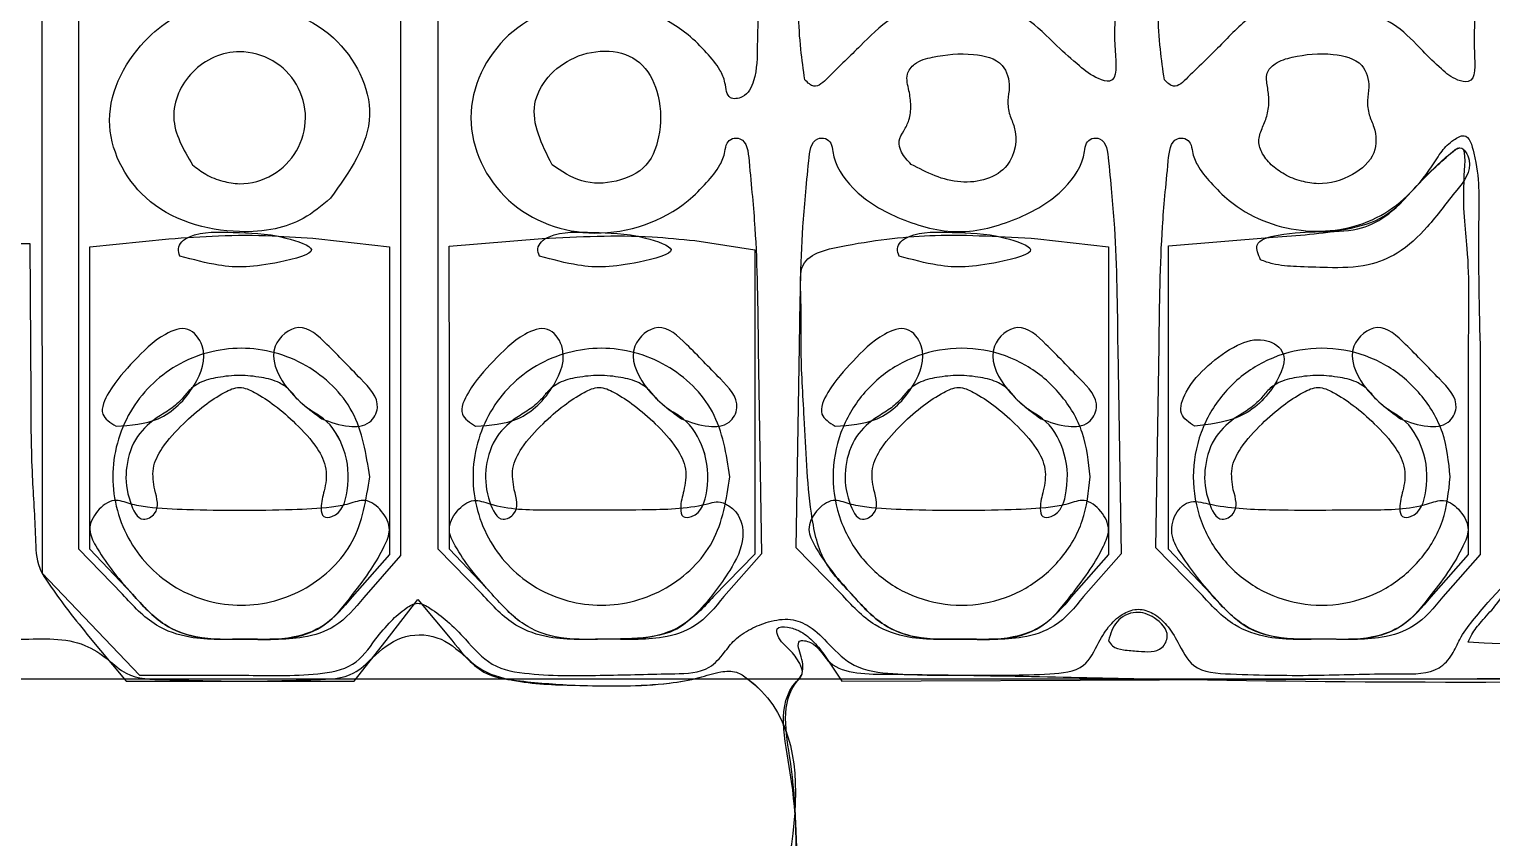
# Model space of a CAD drawing. Extents: x 15.9 to 97.5, y 243.5 to 291.3.
# Drawn here: x 71.39 to 81.72, y 252.88 to 258.59 of the extents above; entities that cross this region are included whole.
import ezdxf

# ---------------------------------------------------------------- set-up
doc = ezdxf.new("R2010")
doc.units = 0
for name, color, linetype in [('black', 7, 'CONTINUOUS'), ('blue', 7, 'CONTINUOUS'), ('drawing', 7, 'CONTINUOUS'), ('red', 7, 'CONTINUOUS')]:
    doc.layers.add(name, color=color, linetype=linetype)

msp = doc.modelspace()

# ---------------------------------------------------------------- linework, layer by layer
at = {"layer": 'black', "color": 7}
for points in [[(72.453679, 256.985583)], [(74.993679, 256.985583)], [(77.533679, 256.985583)], [(80.087888, 256.958636)], [(73.457016, 255.835941)], [(75.997016, 255.835941)], [(78.537016, 255.835941)], [(81.077016, 255.835941)], [(72.002202, 255.784251)], [(74.542202, 255.784251)], [(77.082202, 255.784251)], [(79.622205, 255.784251)], [(72.118875, 254.597329)], [(74.658875, 254.597327)], [(77.198875, 254.597329)], [(79.779212, 254.554991)]]:
    msp.add_lwpolyline(points, close=True, dxfattribs=at)
for points, knots in [([(80.087888, 256.958629), (80.07129, 256.99701), (80.029365, 257.093956), (80.279194, 257.151871), (80.490725, 257.16099), (80.761189, 257.156474), (80.99518, 257.264568), (81.149708, 257.437762), (81.300109, 257.598111), (81.403353, 257.685589), (81.507051, 257.782542), (81.606315, 257.608497), (81.442641, 257.421369), (81.285921, 257.200515), (81.078, 257.004797), (80.828667, 256.902442), (80.582542, 256.902553), (80.358296, 256.910601), (80.197472, 256.919205), (80.115833, 256.948581), (80.087888, 256.958636)], [0, 0, 0, 0, 0.107129, 0.270593, 0.570286, 0.837266, 1.046193, 1.322705, 1.530524, 1.689575, 1.767198, 1.876238, 2.105227, 2.437937, 2.720706, 2.940792, 3.229835, 3.447773, 3.618395, 3.707197, 3.707197, 3.707197, 3.707197]), ([(72.453679, 256.985589), (72.447416, 257.002802), (72.434648, 257.037892), (72.465943, 257.093299), (72.592387, 257.165407), (72.867491, 257.145767), (73.103368, 257.153427), (73.493551, 257.021493), (73.034157, 256.908335), (72.784526, 256.897191), (72.546882, 256.960682), (72.453679, 256.985583)], [0, 0, 0, 0, 0.052666, 0.107359, 0.172424, 0.48287, 0.857044, 1.055305, 1.297425, 1.729902, 2.008963, 2.008963, 2.008963, 2.008963]), ([(74.993679, 256.985589), (74.987416, 257.002802), (74.974648, 257.037892), (75.005943, 257.093299), (75.132387, 257.165407), (75.407491, 257.145767), (75.643368, 257.153427), (76.033551, 257.021493), (75.574157, 256.908335), (75.324526, 256.897191), (75.086882, 256.960682), (74.993679, 256.985583)], [0, 0, 0, 0, 0.052666, 0.107359, 0.172424, 0.48287, 0.857044, 1.055305, 1.297425, 1.729902, 2.008963, 2.008963, 2.008963, 2.008963]), ([(77.533679, 256.985589), (77.527416, 257.002802), (77.514648, 257.037892), (77.545943, 257.093299), (77.672387, 257.165407), (77.947491, 257.145767), (78.183368, 257.153427), (78.573551, 257.021493), (78.114157, 256.908335), (77.864526, 256.897191), (77.626882, 256.960682), (77.533679, 256.985583)], [0, 0, 0, 0, 0.052666, 0.107359, 0.172424, 0.48287, 0.857044, 1.055305, 1.297425, 1.729902, 2.008963, 2.008963, 2.008963, 2.008963]), ([(72.002202, 255.784251), (71.961962, 255.809737), (71.871481, 255.867043), (71.970776, 256.076947), (72.128836, 256.24385), (72.295937, 256.420509), (72.516452, 256.505809), (72.661487, 256.31029), (72.560865, 256.039555), (72.328131, 255.80598), (72.105491, 255.791137), (72.002202, 255.784251)], [0, 0, 0, 0, 0.126605, 0.284679, 0.568213, 0.859695, 1.022338, 1.177177, 1.459467, 1.80783, 2.109307, 2.109307, 2.109307, 2.109307]), ([(73.457016, 255.835941), (73.364225, 255.90408), (73.196139, 256.027511), (73.057197, 256.333858), (73.303472, 256.544402), (73.532057, 256.324967), (73.693776, 256.156235), (73.888206, 255.957371), (73.796603, 255.785465), (73.626054, 255.77374), (73.518919, 255.813162), (73.457016, 255.835941)], [0, 0, 0, 0, 0.350964, 0.635756, 0.846655, 1.079271, 1.422358, 1.657013, 1.773226, 1.919, 2.118505, 2.118505, 2.118505, 2.118505]), ([(74.542202, 255.784251), (74.501962, 255.809737), (74.411481, 255.867043), (74.510776, 256.076947), (74.668836, 256.24385), (74.835937, 256.420509), (75.056452, 256.505809), (75.201487, 256.31029), (75.100865, 256.039555), (74.868131, 255.80598), (74.645491, 255.791137), (74.542202, 255.784251)], [0, 0, 0, 0, 0.126605, 0.284679, 0.568213, 0.859695, 1.022338, 1.177177, 1.459467, 1.80783, 2.109307, 2.109307, 2.109307, 2.109307]), ([(75.997016, 255.835941), (75.904225, 255.90408), (75.736139, 256.027511), (75.597197, 256.333858), (75.843473, 256.544402), (76.072058, 256.324967), (76.233776, 256.156235), (76.428206, 255.957371), (76.336603, 255.785465), (76.166054, 255.77374), (76.058919, 255.813162), (75.997016, 255.835941)], [0, 0, 0, 0, 0.350964, 0.635756, 0.846656, 1.079271, 1.422358, 1.657013, 1.773225, 1.919, 2.118505, 2.118505, 2.118505, 2.118505]), ([(77.082202, 255.784251), (77.041962, 255.809737), (76.951481, 255.867043), (77.050776, 256.076947), (77.208836, 256.24385), (77.375937, 256.420509), (77.596452, 256.505809), (77.741487, 256.31029), (77.640865, 256.039555), (77.408131, 255.80598), (77.185491, 255.791137), (77.082202, 255.784251)], [0, 0, 0, 0, 0.126605, 0.284679, 0.568213, 0.859695, 1.022338, 1.177177, 1.459467, 1.80783, 2.109307, 2.109307, 2.109307, 2.109307]), ([(78.537016, 255.835941), (78.444225, 255.90408), (78.276139, 256.027511), (78.137197, 256.333858), (78.383473, 256.544402), (78.612058, 256.324967), (78.773776, 256.156235), (78.968206, 255.957371), (78.876603, 255.785465), (78.706054, 255.77374), (78.598919, 255.813162), (78.537016, 255.835941)], [0, 0, 0, 0, 0.350964, 0.635756, 0.846656, 1.079271, 1.422358, 1.657013, 1.773225, 1.919, 2.118505, 2.118505, 2.118505, 2.118505]), ([(81.077016, 255.835941), (80.984225, 255.90408), (80.816139, 256.027511), (80.677197, 256.333858), (80.923473, 256.544402), (81.152058, 256.324967), (81.313776, 256.156235), (81.508206, 255.957371), (81.416603, 255.785465), (81.246054, 255.77374), (81.138919, 255.813162), (81.077016, 255.835941)], [0, 0, 0, 0, 0.350964, 0.635756, 0.846656, 1.079271, 1.422358, 1.657013, 1.773225, 1.919, 2.118505, 2.118505, 2.118505, 2.118505]), ([(79.622202, 255.784251), (79.582162, 255.810822), (79.494651, 255.868896), (79.571103, 256.065824), (79.712186, 256.218419), (79.899877, 256.35655), (80.095533, 256.419773), (80.302521, 256.30772), (80.174403, 256.015157), (79.946627, 255.822067), (79.7241, 255.796128), (79.622205, 255.784251)], [0, 0, 0, 0, 0.129345, 0.282697, 0.526893, 0.779536, 0.969666, 1.118109, 1.363884, 1.71874, 2.018481, 2.018481, 2.018481, 2.018481]), ([(72.118875, 254.597329), (72.066524, 254.656077), (71.970303, 254.764055), (71.870331, 254.914202), (71.795612, 255.059788), (71.862208, 255.19001), (71.978954, 255.281318), (72.106161, 255.230315), (72.274414, 255.201838), (72.534921, 255.193244), (72.874808, 255.185109), (73.214698, 255.193234), (73.475199, 255.20186), (73.643528, 255.230293), (73.770923, 255.281563), (73.888352, 255.188903), (73.952957, 255.059268), (73.888496, 254.913695), (73.802437, 254.762584), (73.658136, 254.577144), (73.506199, 254.375951), (73.226343, 254.265987), (72.916343, 254.287563), (72.60177, 254.268137), (72.312605, 254.380055), (72.189309, 254.518336), (72.118875, 254.597329)], [0, 0, 0, 0, 0.234615, 0.431223, 0.552183, 0.692698, 0.832739, 0.947664, 1.073535, 1.351723, 1.72345, 2.095176, 2.373363, 2.499236, 2.614365, 2.754834, 2.896692, 3.016391, 3.205191, 3.42647, 3.720692, 3.942884, 4.293636, 4.644425, 4.879518, 5.192751, 5.192751, 5.192751, 5.192751]), ([(74.658875, 254.597329), (74.606525, 254.656075), (74.510304, 254.764051), (74.410327, 254.914212), (74.335623, 255.059764), (74.402159, 255.190117), (74.51912, 255.280953), (74.740448, 255.194359), (75.149585, 255.193382), (75.672374, 255.191684), (76.073434, 255.202524), (76.26042, 255.258954), (76.328056, 255.227234), (76.414511, 255.15709), (76.452937, 254.969592), (76.321284, 254.725454), (76.159071, 254.511327), (75.96609, 254.333569), (75.727134, 254.279945), (75.43971, 254.282625), (75.137619, 254.269416), (74.852134, 254.380947), (74.729209, 254.518579), (74.658875, 254.597327)], [0, 0, 0, 0, 0.234615, 0.431223, 0.552183, 0.692698, 0.832739, 0.947664, 1.358901, 2.070238, 2.509194, 2.566967, 2.638009, 2.720063, 2.897253, 3.150444, 3.524155, 3.712125, 3.918723, 4.236031, 4.580459, 4.814104, 5.126564, 5.126564, 5.126564, 5.126564]), ([(77.198875, 254.597329), (77.146524, 254.656077), (77.050303, 254.764055), (76.950331, 254.914202), (76.875612, 255.059788), (76.942208, 255.19001), (77.058954, 255.281318), (77.186163, 255.230314), (77.354416, 255.201839), (77.614923, 255.193243), (77.954809, 255.185109), (78.294698, 255.193234), (78.555199, 255.20186), (78.723528, 255.230293), (78.850923, 255.281563), (78.968352, 255.188903), (79.032957, 255.059268), (78.968496, 254.913695), (78.882437, 254.762584), (78.738136, 254.577144), (78.586199, 254.375951), (78.306343, 254.265987), (77.996343, 254.287563), (77.68177, 254.268137), (77.392605, 254.380055), (77.269309, 254.518336), (77.198875, 254.597329)], [0, 0, 0, 0, 0.234615, 0.431223, 0.552183, 0.692698, 0.832739, 0.947664, 1.07354, 1.351725, 1.72345, 2.095176, 2.373363, 2.499236, 2.614365, 2.754834, 2.896692, 3.016391, 3.205191, 3.42647, 3.720692, 3.942884, 4.293636, 4.644425, 4.879518, 5.192751, 5.192751, 5.192751, 5.192751]), ([(79.779212, 254.554999), (79.732265, 254.607618), (79.642718, 254.707984), (79.541154, 254.853502), (79.453007, 254.991709), (79.459504, 255.146218), (79.57329, 255.272937), (79.822894, 255.205838), (80.237533, 255.187108), (80.76269, 255.195568), (81.169908, 255.194383), (81.390762, 255.281207), (81.508399, 255.189003), (81.572947, 255.059241), (81.5085, 254.9137), (81.422436, 254.762572), (81.278121, 254.577138), (81.126127, 254.375767), (80.845933, 254.266066), (80.537072, 254.286562), (80.229308, 254.271368), (79.95409, 254.363149), (79.840976, 254.487235), (79.779212, 254.554991)], [0, 0, 0, 0, 0.211056, 0.402571, 0.5352, 0.692365, 0.835383, 0.972706, 1.407659, 2.117158, 2.526328, 2.641456, 2.781925, 2.923784, 3.043482, 3.232282, 3.453561, 3.747864, 3.970237, 4.321765, 4.666797, 4.891807, 5.162455, 5.162455, 5.162455, 5.162455]), ([(64.083596, 245.869596), (64.045801, 246.586712), (63.939344, 248.606617), (64.425115, 251.117943), (63.606723, 253.490444), (64.149653, 254.022633), (64.157951, 254.090714), (64.141771, 254.161544), (64.096653, 254.287536), (64.257854, 254.250597), (64.312438, 254.127145), (64.488554, 254.003275), (64.8165, 253.991013), (65.260866, 253.978486), (65.696847, 253.991149), (66.042329, 254.002252), (66.18381, 254.136784), (66.280992, 254.240229), (66.398038, 254.294615), (66.524819, 254.322908), (66.6516, 254.294615), (66.768648, 254.240229), (66.865825, 254.136786), (67.007332, 254.002234), (67.352568, 253.991287), (67.791724, 253.9774), (68.230435, 253.994089), (68.572385, 253.998352), (68.729085, 254.146506), (68.958569, 254.297345), (69.532154, 254.261811), (70.334819, 254.306424), (71.137483, 254.261811), (71.711069, 254.297343), (71.940552, 254.146506), (72.097259, 253.998351), (72.439159, 253.994116), (72.878252, 253.97719), (73.316072, 253.991909), (73.663805, 254.001303), (73.831695, 254.169536), (74.005789, 254.317164), (74.282252, 254.318519), (74.455088, 254.172441), (74.611937, 254.017114), (74.890658, 253.978875), (75.217327, 253.951569), (75.579444, 253.947299), (75.876166, 253.961017), (76.105379, 253.998842), (76.256235, 254.052138), (76.381664, 254.058703), (77.054369, 253.60473), (76.213036, 250.932535), (76.130449, 249.134866), (77.157614, 245.863407), (76.19938, 245.84284), (75.809275, 245.8667), (75.24468, 245.915827), (74.700601, 245.954143), (74.266624, 245.995606), (73.451526, 245.725843), (71.540413, 245.877839), (69.131697, 245.879217), (67.221863, 245.722868), (66.41488, 245.99165), (66.003934, 245.954449), (65.375554, 245.902061), (64.755143, 245.871788), (64.278613, 245.779046), (64.123665, 245.851017), (64.083594, 245.869629)], [0, 0, 0, 0, 2.131708, 6.004398, 8.113401, 8.167778, 8.23154, 8.302195, 8.412764, 8.488841, 8.662814, 8.821884, 9.099927, 9.622954, 10.160049, 10.434266, 10.60378, 10.726075, 10.859055, 10.983732, 11.10841, 11.241389, 11.363684, 11.533199, 11.807416, 12.344511, 12.871351, 13.148285, 13.3098, 13.501142, 13.957313, 14.950858, 15.944402, 16.400573, 16.591915, 16.753431, 17.030364, 17.557203, 18.094298, 18.368515, 18.53803, 18.787715, 19.037471, 19.286029, 19.448389, 19.687201, 20.09164, 20.448361, 20.767984, 20.983845, 21.140067, 21.250931, 21.341953, 23.492426, 27.369801, 29.488914, 29.682506, 30.111166, 30.68345, 31.36981, 31.763255, 31.964278, 33.923731, 37.362346, 39.32167, 39.517004, 39.892124, 40.535778, 41.413306, 41.788651, 41.919576, 41.919576, 41.919576, 41.919576]), ([(75.281254, 245.415377), (75.477279, 245.44345), (75.819583, 245.492473), (76.179742, 245.487564), (76.50177, 245.563294), (76.525486, 245.297869), (76.555556, 245.025084), (76.554185, 244.617828), (76.572829, 244.22481), (76.56498, 243.955193), (76.717512, 243.590672), (76.650689, 245.164207), (76.753448, 246.154288), (76.744915, 248.902958), (76.645704, 251.281388), (76.900548, 252.894203), (76.65795, 253.842201), (76.849984, 254.022531), (76.857882, 254.090779), (76.841819, 254.16159), (76.796708, 254.287372), (76.957875, 254.251344), (77.050381, 254.035873), (78.005807, 254.029234), (80.122801, 253.975218), (83.587631, 253.957854), (87.342824, 254.173792), (89.178517, 253.78676), (90.687996, 254.164973), (90.652092, 253.638431), (90.629213, 253.232304), (90.543333, 252.587732), (90.514845, 252.027494), (90.403844, 251.548587), (90.561586, 251.384859), (90.701831, 251.199615), (90.675664, 250.725295), (90.697565, 250.147898), (90.711305, 249.472441), (90.703234, 249.15696), (90.781749, 248.781764), (90.86057, 249.155233), (90.85228, 249.469475), (90.867396, 250.158692), (90.885945, 250.736445), (90.863504, 251.240772), (91.00166, 251.372126), (91.048549, 251.416707)], [0, 0, 0, 0, 0.578865, 1.010832, 1.203765, 1.348872, 1.669832, 2.100537, 2.543173, 2.837753, 2.952778, 3.531092, 5.23554, 8.029917, 10.746217, 12.509956, 13.156647, 13.211024, 13.274785, 13.345441, 13.455996, 13.53215, 13.706341, 14.129766, 15.992949, 20.55558, 24.412833, 26.617344, 27.342166, 27.551943, 28.015013, 28.632812, 29.448492, 29.797102, 29.942198, 30.103922, 30.483293, 31.275804, 31.930497, 32.351866, 32.507106, 32.661693, 33.081027, 33.732322, 34.565752, 34.932073, 35.120277, 35.120277, 35.120277, 35.120277])]:
    msp.add_open_spline(points, degree=3, knots=knots, dxfattribs=at)
at = {"layer": 'blue', "color": 7}
for points in [[(69.270544, 255.994318), (69.276544, 257.073818), (70.334877, 257.073818), (71.39321, 257.073818), (71.39921, 255.994318)], [(72.118875, 254.597334), (71.817945, 254.914834), (71.817183, 255.982643), (71.816421, 257.05045), (72.375318, 257.10771)], [(73.433651, 257.108472), (73.933087, 257.051962), (73.933087, 255.965178), (73.933087, 254.878393), (73.670317, 254.579114)], [(74.658875, 254.597334), (74.357945, 254.914834), (74.357183, 255.985522), (74.356421, 257.05621), (75.012587, 257.10886)], [(76.092087, 257.09517), (76.515421, 257.02883), (76.515421, 255.955149), (76.515421, 254.881468), (76.223645, 254.580654)], [(78.513719, 257.108467), (79.013155, 257.051957), (79.013155, 255.965173), (79.013155, 254.878388), (78.750384, 254.579109)], [(79.738875, 254.597334), (79.437945, 254.914834), (79.437183, 255.986734), (79.436421, 257.058633), (80.176571, 257.120283)], [(81.553144, 256.314777), (81.553144, 254.878389), (81.290374, 254.57911)], [(71.796972, 254.31598), (72.073685, 253.983485), (72.878925, 253.983485), (73.684165, 253.983485), (73.909586, 254.27152), (74.135008, 254.559555), (74.374153, 254.273098)], [(77.002717, 254.174013), (77.129575, 253.983513), (83.862084, 254.011093)], [(81.553213, 254.258126), (81.553142, 254.257904)]]:
    msp.add_lwpolyline(points, dxfattribs=at)
for points in [[(72.275112, 255.336033)], [(74.815112, 255.336033)], [(77.355112, 255.336033)], [(79.895112, 255.336033)], [(72.11882, 254.597334)], [(74.658875, 254.597339)], [(77.209925, 254.587102)], [(79.738877, 254.59733)], [(79.013142, 254.269464)]]:
    msp.add_lwpolyline(points, close=True, dxfattribs=at)
for points, knots in [([(91.42127, 266.810723), (92.134275, 266.832751), (93.295275, 266.868619), (94.354273, 266.679951), (95.271315, 266.85856), (95.219217, 266.414945), (95.204548, 266.018303), (95.112918, 265.370845), (95.090884, 264.814489), (94.971516, 264.331211), (95.169265, 264.145726), (95.290783, 263.660629), (95.229942, 262.418798), (95.298361, 260.453858), (95.225424, 258.493301), (95.295322, 257.248528), (95.165135, 256.769765), (94.962543, 256.596675), (95.079622, 256.120742), (95.106465, 255.579671), (95.186717, 254.960322), (95.227407, 254.555031), (95.224826, 253.104112), (89.691608, 255.161914), (86.242847, 254.030467), (82.768208, 254.199144), (81.553213, 254.258126)], [0, 0, 0, 0, 2.051513, 3.34052, 3.808242, 4.01472, 4.475597, 5.092582, 5.908262, 6.256872, 6.401968, 6.677161, 7.712893, 10.131234, 12.569404, 13.595706, 13.864951, 14.010398, 14.346146, 15.143935, 15.741622, 16.186748, 16.384245, 19.952032, 26.521153, 30.05332, 30.05332, 30.05332, 30.05332]), ([(80.176571, 257.120283), (80.347955, 257.131376), (80.614661, 257.148638), (80.979896, 257.246883), (81.155137, 257.445303), (81.307409, 257.602816), (81.402224, 257.691568), (81.544852, 257.798783), (81.501973, 257.361788), (81.565096, 257.01206), (81.557548, 256.57172), (81.553144, 256.314777)], [0, 0, 0, 0, 0.517969, 0.806055, 1.096056, 1.295899, 1.449279, 1.524812, 1.723769, 2.240218, 2.963773, 2.963773, 2.963773, 2.963773]), ([(72.375318, 257.10771), (72.491901, 257.116022), (72.734916, 257.133348), (73.0886, 257.134287), (73.324332, 257.116651), (73.433651, 257.108472)], [0, 0, 0, 0, 0.350595, 0.730811, 1.059615, 1.059615, 1.059615, 1.059615]), ([(75.012587, 257.10886), (75.142028, 257.115959), (75.400555, 257.130137), (75.761484, 257.128409), (75.991128, 257.10532), (76.092087, 257.09517)], [0, 0, 0, 0, 0.388917, 0.776769, 1.081052, 1.081052, 1.081052, 1.081052]), ([(77.209913, 254.587107), (77.132846, 254.666349), (76.974387, 254.829281), (76.886725, 255.284106), (76.869775, 255.780755), (76.83433, 256.307979), (76.847232, 256.651204), (76.820729, 256.994266), (77.292604, 257.091534), (77.805469, 257.151587), (78.267098, 257.123482), (78.513719, 257.108467)], [0, 0, 0, 0, 0.324786, 0.667797, 1.342626, 1.83885, 2.226327, 2.422397, 2.755572, 3.388543, 4.114582, 4.114582, 4.114582, 4.114582]), ([(81.553142, 254.257904), (81.561286, 254.276434), (81.584846, 254.330043), (81.653638, 254.413486), (81.771454, 254.538096), (81.942618, 254.811216), (81.923046, 255.513878), (81.944292, 256.099921), (81.959121, 256.508958)], [0, 0, 0, 0, 0.06055, 0.175171, 0.320652, 0.577672, 1.114685, 2.355641, 2.355641, 2.355641, 2.355641]), ([(72.275112, 255.336037), (72.266824, 255.38623), (72.249762, 255.48956), (72.336419, 255.65548), (72.468408, 255.796135), (72.617735, 255.929363), (72.748213, 256.015086), (72.874811, 256.07478), (73.00139, 256.015085), (73.131962, 255.92937), (73.281489, 255.795525), (73.415814, 255.654277), (73.500056, 255.486163), (73.477755, 255.333582), (73.445327, 255.233324), (73.457625, 255.133457), (73.594633, 255.149874), (73.656676, 255.36568), (73.635216, 255.612285), (73.514067, 255.819647), (73.371383, 255.895329), (73.28984, 255.961688), (73.233287, 256.040701), (73.147085, 256.102974), (73.02214, 256.132234), (72.87481, 256.14802), (72.727473, 256.132236), (72.602544, 256.10296), (72.516324, 256.040738), (72.459917, 255.961659), (72.377646, 255.89622), (72.253656, 255.825199), (72.119863, 255.69421), (72.060992, 255.467724), (72.080239, 255.284904), (72.166132, 255.093895), (72.318044, 255.179657), (72.292191, 255.273826), (72.275112, 255.336033)], [0, 0, 0, 0, 0.148915, 0.306562, 0.534907, 0.731398, 0.900876, 1.012186, 1.123494, 1.292973, 1.489464, 1.720392, 1.878273, 2.032992, 2.157693, 2.218442, 2.276678, 2.488053, 2.784244, 3.040937, 3.153908, 3.265267, 3.35281, 3.443657, 3.576956, 3.73194, 3.886924, 4.020224, 4.111068, 4.19855, 4.309774, 4.422587, 4.62823, 4.853535, 5.081207, 5.233086, 5.319928, 5.488948, 5.488948, 5.488948, 5.488948]), ([(74.815112, 255.336037), (74.806824, 255.38623), (74.789762, 255.48956), (74.876419, 255.65548), (75.008408, 255.796135), (75.157735, 255.929363), (75.288213, 256.015086), (75.414811, 256.07478), (75.54139, 256.015085), (75.671962, 255.92937), (75.821489, 255.795525), (75.955814, 255.654277), (76.040056, 255.486163), (76.017755, 255.333582), (75.985327, 255.233324), (75.997625, 255.133457), (76.134633, 255.149874), (76.196676, 255.36568), (76.175216, 255.612285), (76.054067, 255.819647), (75.911383, 255.895329), (75.82984, 255.961688), (75.773287, 256.040701), (75.687085, 256.102974), (75.56214, 256.132234), (75.41481, 256.14802), (75.267474, 256.132236), (75.142544, 256.10296), (75.056324, 256.040738), (74.999917, 255.961659), (74.917646, 255.89622), (74.793656, 255.825199), (74.659863, 255.69421), (74.600992, 255.467724), (74.620239, 255.284904), (74.706132, 255.093895), (74.858044, 255.179657), (74.832191, 255.273826), (74.815112, 255.336033)], [0, 0, 0, 0, 0.148915, 0.306562, 0.534907, 0.731398, 0.900876, 1.012186, 1.123494, 1.292973, 1.489464, 1.720392, 1.878273, 2.032992, 2.157693, 2.218442, 2.276679, 2.488053, 2.784244, 3.040937, 3.153908, 3.265268, 3.352811, 3.443657, 3.576956, 3.73194, 3.886924, 4.020224, 4.111068, 4.19855, 4.309774, 4.422587, 4.62823, 4.853535, 5.081207, 5.233086, 5.319928, 5.488949, 5.488949, 5.488949, 5.488949]), ([(77.355112, 255.336037), (77.346824, 255.38623), (77.329762, 255.48956), (77.416419, 255.65548), (77.548408, 255.796135), (77.697735, 255.929363), (77.828213, 256.015087), (77.954812, 256.07478), (78.081393, 256.015086), (78.211964, 255.929369), (78.36149, 255.795525), (78.495815, 255.654277), (78.580056, 255.486163), (78.557755, 255.333582), (78.525327, 255.233324), (78.537625, 255.133457), (78.674633, 255.149874), (78.736675, 255.36568), (78.715215, 255.612284), (78.594067, 255.819647), (78.451383, 255.895329), (78.36984, 255.961688), (78.313287, 256.040701), (78.227085, 256.102974), (78.10214, 256.132234), (77.95481, 256.14802), (77.807474, 256.132236), (77.682544, 256.10296), (77.596324, 256.040738), (77.539917, 255.961659), (77.457646, 255.89622), (77.333656, 255.825199), (77.199863, 255.69421), (77.140992, 255.467724), (77.160239, 255.284904), (77.246132, 255.093895), (77.398044, 255.179657), (77.372191, 255.273826), (77.355112, 255.336033)], [0, 0, 0, 0, 0.148915, 0.306562, 0.534907, 0.731398, 0.900876, 1.012186, 1.123498, 1.292975, 1.489465, 1.720393, 1.878274, 2.032993, 2.157694, 2.218442, 2.276679, 2.488053, 2.784244, 3.040937, 3.153908, 3.265268, 3.352811, 3.443657, 3.576956, 3.73194, 3.886924, 4.020224, 4.111068, 4.19855, 4.309774, 4.422587, 4.62823, 4.853535, 5.081207, 5.233086, 5.319928, 5.488948, 5.488948, 5.488948, 5.488948]), ([(79.895112, 255.336037), (79.886824, 255.38623), (79.869762, 255.48956), (79.956419, 255.65548), (80.088408, 255.796135), (80.237735, 255.929363), (80.368213, 256.015087), (80.494812, 256.07478), (80.621393, 256.015086), (80.751964, 255.929369), (80.90149, 255.795525), (81.035815, 255.654277), (81.120056, 255.486163), (81.097755, 255.333582), (81.065327, 255.233324), (81.077625, 255.133457), (81.214633, 255.149874), (81.276675, 255.36568), (81.255215, 255.612284), (81.134067, 255.819647), (80.991383, 255.895329), (80.90984, 255.961688), (80.853287, 256.0407), (80.767085, 256.102974), (80.64214, 256.132234), (80.49481, 256.14802), (80.347474, 256.132236), (80.222544, 256.10296), (80.136324, 256.040738), (80.079917, 255.961659), (79.997646, 255.89622), (79.873656, 255.825199), (79.739863, 255.69421), (79.680992, 255.467724), (79.700239, 255.284904), (79.786132, 255.093895), (79.938044, 255.179657), (79.912191, 255.273826), (79.895112, 255.336033)], [0, 0, 0, 0, 0.148915, 0.306562, 0.534907, 0.731398, 0.900876, 1.012186, 1.123498, 1.292975, 1.489465, 1.720393, 1.878274, 2.032993, 2.157694, 2.218442, 2.276679, 2.488053, 2.784244, 3.040937, 3.153908, 3.265268, 3.352811, 3.443656, 3.576955, 3.73194, 3.886924, 4.020224, 4.111068, 4.19855, 4.309774, 4.422587, 4.62823, 4.853535, 5.081207, 5.233086, 5.319928, 5.488949, 5.488949, 5.488949, 5.488949]), ([(71.39921, 255.994318), (71.400319, 255.806281), (71.402288, 255.472305), (71.433758, 255.073831), (71.436512, 254.802388), (71.544444, 254.647654), (71.653661, 254.492151), (71.747017, 254.377389), (71.796972, 254.31598)], [0, 0, 0, 0, 0.562103, 0.998363, 1.215428, 1.346441, 1.552376, 1.789406, 1.789406, 1.789406, 1.789406]), ([(73.670317, 254.579114), (73.608521, 254.504482), (73.498359, 254.371438), (73.220765, 254.268511), (72.913023, 254.286682), (72.600488, 254.268435), (72.312399, 254.380356), (72.189221, 254.518424), (72.11882, 254.597334)], [0, 0, 0, 0, 0.285688, 0.509287, 0.855673, 1.204531, 1.439183, 1.752185, 1.752185, 1.752185, 1.752185]), ([(76.223645, 254.580654), (76.155046, 254.506634), (76.033277, 254.375243), (75.75211, 254.270621), (75.445226, 254.285786), (75.136934, 254.269063), (74.851971, 254.381342), (74.729164, 254.518714), (74.658875, 254.597339)], [0, 0, 0, 0, 0.298811, 0.530409, 0.871105, 1.214165, 1.4475, 1.759791, 1.759791, 1.759791, 1.759791]), ([(78.750384, 254.579109), (78.688587, 254.504474), (78.578422, 254.371426), (78.300848, 254.268534), (77.993468, 254.286477), (77.682774, 254.269107), (77.398283, 254.376174), (77.278001, 254.510869), (77.209925, 254.587102)], [0, 0, 0, 0, 0.285688, 0.509286, 0.855672, 1.203112, 1.434932, 1.737212, 1.737212, 1.737212, 1.737212]), ([(81.290374, 254.57911), (81.228578, 254.504478), (81.118416, 254.371434), (80.840822, 254.268507), (80.53308, 254.286678), (80.220545, 254.268431), (79.932456, 254.380352), (79.809278, 254.51842), (79.738877, 254.59733)], [0, 0, 0, 0, 0.285688, 0.509287, 0.855673, 1.204531, 1.439183, 1.752185, 1.752185, 1.752185, 1.752185]), ([(79.013142, 254.269464), (79.027419, 254.317927), (79.056096, 254.415276), (79.204191, 254.489144), (79.346888, 254.438703), (79.454559, 254.327243), (79.383546, 254.181371), (79.240408, 254.194708), (79.129246, 254.201609), (79.045146, 254.218558), (79.021787, 254.255713), (79.013142, 254.269464)], [0, 0, 0, 0, 0.146995, 0.295272, 0.43107, 0.590136, 0.677145, 0.845211, 0.952313, 1.032905, 1.080257, 1.080257, 1.080257, 1.080257]), ([(75.281254, 245.415377), (75.477279, 245.44345), (75.819583, 245.492473), (76.179742, 245.487564), (76.50177, 245.563294), (76.525486, 245.297869), (76.555556, 245.025084), (76.554184, 244.617828), (76.572829, 244.22481), (76.56498, 243.955193), (76.717512, 243.590672), (76.650675, 245.164223), (76.753668, 246.154059), (76.743349, 248.965517), (76.646026, 251.353039), (76.879388, 252.999143), (76.683361, 253.854564), (76.865245, 254.037643), (76.826349, 254.126437), (76.763023, 254.211167), (76.683303, 254.268971), (76.660366, 254.372216), (76.75858, 254.366455), (76.837065, 254.340113), (76.928279, 254.270279), (76.977148, 254.20708), (77.002717, 254.174013)], [0, 0, 0, 0, 0.578865, 1.010832, 1.203765, 1.348872, 1.669832, 2.100537, 2.543173, 2.837753, 2.952778, 3.531092, 5.23554, 8.029917, 10.906664, 12.591201, 13.163211, 13.222291, 13.29744, 13.41527, 13.548228, 13.595338, 13.669128, 13.755912, 13.870741, 13.996755, 13.996755, 13.996755, 13.996755]), ([(74.374153, 254.273098), (74.432959, 254.199622), (74.545406, 254.059126), (74.867084, 253.963232), (75.214078, 253.955839), (75.584562, 253.946022), (75.878392, 253.961126), (76.105875, 253.998974), (76.256344, 254.052104), (76.381771, 254.058673), (77.05448, 253.604696), (76.213141, 250.932507), (76.130556, 249.134835), (77.157721, 245.863376), (76.199487, 245.842809), (75.809382, 245.866669), (75.244788, 245.915796), (74.700709, 245.954112), (74.266732, 245.995575), (73.451633, 245.725812), (71.54052, 245.877808), (69.131805, 245.879187), (67.221971, 245.722837), (66.414988, 245.991619), (66.004042, 245.954418), (65.375662, 245.90203), (64.755251, 245.871757), (64.278721, 245.779015), (64.123773, 245.850986), (64.083702, 245.869598)], [0, 0, 0, 0, 0.275613, 0.527015, 0.969209, 1.321047, 1.637207, 1.851772, 2.007994, 2.118859, 2.209881, 4.360354, 8.237729, 10.356841, 10.550433, 10.979093, 11.551377, 12.237737, 12.631182, 12.832206, 14.791658, 18.230273, 20.189597, 20.38493, 20.760051, 21.403705, 22.281233, 22.656577, 22.787503, 22.787503, 22.787503, 22.787503])]:
    msp.add_open_spline(points, degree=3, knots=knots, dxfattribs=at)
at = {"layer": 'drawing', "color": 1}
for points in [[(73.794397, 255.427269)], [(76.338693, 255.427269)], [(78.882989, 255.427269)], [(81.427286, 255.427269)]]:
    msp.add_lwpolyline(points, close=True, dxfattribs=at)
msp.add_lwpolyline([(28.64063, 254.000042), (84.088924, 254.000042)], dxfattribs=at)
for points, knots in [([(73.794397, 255.427269), (73.769458, 255.267314), (73.72032, 254.952148), (73.359079, 254.605176), (72.887857, 254.476613), (72.411687, 254.605176), (72.064995, 254.952148), (71.936336, 255.427269), (72.064995, 255.902389), (72.411687, 256.249361), (72.887857, 256.377924), (73.359079, 256.249361), (73.72032, 255.902389), (73.769458, 255.587224), (73.794397, 255.427269)], [0, 0, 0, 0, 0.474428, 0.934785, 1.409214, 1.883642, 2.343999, 2.818428, 3.292856, 3.753213, 4.227641, 4.70207, 5.162427, 5.636855, 5.636855, 5.636855, 5.636855]), ([(76.338693, 255.427269), (76.313754, 255.267314), (76.264616, 254.952148), (75.903375, 254.605176), (75.432153, 254.476613), (74.955983, 254.605176), (74.609291, 254.952148), (74.480632, 255.427269), (74.609291, 255.902389), (74.955983, 256.249361), (75.432153, 256.377924), (75.903375, 256.249361), (76.264616, 255.902389), (76.313754, 255.587224), (76.338693, 255.427269)], [0, 0, 0, 0, 0.474428, 0.934785, 1.409214, 1.883642, 2.343999, 2.818428, 3.292856, 3.753213, 4.227641, 4.70207, 5.162427, 5.636855, 5.636855, 5.636855, 5.636855]), ([(78.882989, 255.427269), (78.872148, 255.321183), (78.850621, 255.110531), (78.683603, 254.832151), (78.439062, 254.625183), (78.136244, 254.515414), (77.814919, 254.515414), (77.512525, 254.625183), (77.26629, 254.832151), (77.105564, 255.110531), (77.049447, 255.427269), (77.105564, 255.744006), (77.26629, 256.022386), (77.512525, 256.229354), (77.814919, 256.339124), (78.136244, 256.339124), (78.439062, 256.229354), (78.683603, 256.022386), (78.850621, 255.744006), (78.872148, 255.533354), (78.882989, 255.427269)], [0, 0, 0, 0, 0.316641, 0.62875, 0.945391, 1.262031, 1.57414, 1.890781, 2.207422, 2.519531, 2.836172, 3.152812, 3.464921, 3.781562, 4.098203, 4.410312, 4.726953, 5.043593, 5.355703, 5.672343, 5.672343, 5.672343, 5.672343]), ([(81.427286, 255.427269), (81.416445, 255.321183), (81.394918, 255.110531), (81.2279, 254.832151), (80.983359, 254.625183), (80.680541, 254.515414), (80.359216, 254.515414), (80.056822, 254.625183), (79.810587, 254.832151), (79.649861, 255.110531), (79.593744, 255.427269), (79.649861, 255.744006), (79.810587, 256.022386), (80.056822, 256.229354), (80.359216, 256.339124), (80.680541, 256.339124), (80.983359, 256.229354), (81.2279, 256.022386), (81.394918, 255.744006), (81.416445, 255.533354), (81.427286, 255.427269)], [0, 0, 0, 0, 0.316641, 0.62875, 0.945391, 1.262031, 1.57414, 1.890781, 2.207422, 2.519531, 2.836172, 3.152812, 3.464921, 3.781562, 4.098203, 4.410312, 4.726953, 5.043593, 5.355703, 5.672343, 5.672343, 5.672343, 5.672343])]:
    msp.add_open_spline(points, degree=3, knots=knots, dxfattribs=at)
at = {"layer": 'red', "color": 7}
for points in [[(81.694118, 254.540103), (81.894938, 254.758035), (81.895107, 257.966297), (81.895276, 261.174558), (81.527932, 261.541901), (81.160589, 261.909244), (80.497957, 261.909244)], [(71.834186, 261.536801), (71.477809, 261.173766), (71.478723, 257.959638), (71.479638, 254.745509), (71.823758, 254.385676), (72.167878, 254.025842), (72.907589, 254.025842)], [(72.048758, 254.597392), (71.738674, 254.914947), (71.738674, 257.962837), (71.738674, 261.010728), (72.048758, 261.328282)], [(73.751696, 261.350364), (74.011125, 261.054891), (74.011125, 257.962837), (74.011125, 254.870784), (73.751696, 254.57531)], [(74.588758, 254.597384), (74.278674, 254.914939), (74.278674, 257.962829), (74.278674, 261.01072), (74.588758, 261.328274)], [(76.538621, 256.331218), (76.561761, 254.88289), (76.297013, 254.581359)], [(77.123208, 254.603067), (76.807575, 254.926305), (76.830855, 256.35293)], [(79.078615, 256.331213), (79.101755, 254.882885), (78.837007, 254.581354)], [(79.663208, 254.603067), (79.347575, 254.926305), (79.370855, 256.35293)], [(81.637805, 256.357105), (81.637805, 254.878384), (81.375034, 254.579105)]]:
    msp.add_lwpolyline(points, dxfattribs=at)
for points in [[(76.868255, 258.230916)], [(79.408258, 258.230916)], [(72.54219, 257.63021)], [(75.082188, 257.630199)], [(77.619274, 257.63311)], [(80.161664, 257.630713)], [(73.51694, 257.394212)], [(72.275112, 255.336036)], [(74.815112, 255.336028)], [(77.355112, 255.336028)], [(79.895112, 255.336028)], [(72.048758, 254.597392)], [(74.588756, 254.597383)], [(77.1232, 254.603061)], [(79.663204, 254.603063)], [(73.835092, 254.279842)]]:
    msp.add_lwpolyline(points, close=True, dxfattribs=at)
for points, knots in [([(76.557809, 259.702474), (76.558046, 259.470522), (76.558463, 259.061358), (76.529866, 258.568299), (76.532072, 258.26043), (76.457585, 258.10533), (76.315648, 258.084934), (76.310715, 258.211299), (76.264322, 258.317131), (76.169242, 258.430759), (75.926265, 258.673162), (75.398376, 258.858721), (74.721584, 258.617783), (74.403348, 257.962859), (74.721577, 257.307762), (75.398404, 257.067361), (75.926421, 257.251418), (76.17008, 257.496646), (76.264174, 257.610475), (76.305605, 257.708816), (76.309653, 257.782116), (76.354652, 257.82218), (76.458621, 257.818238), (76.486418, 257.521347), (76.5304, 257.08077), (76.535403, 256.624614), (76.538621, 256.331218)], [0, 0, 0, 0, 0.695767, 1.227331, 1.480404, 1.619785, 1.703378, 1.815182, 1.912204, 2.065703, 2.248159, 2.94657, 3.597065, 4.23759, 4.878116, 5.52861, 6.227022, 6.410151, 6.565666, 6.666002, 6.72667, 6.776891, 6.830203, 7.001833, 7.47514, 8.32833, 8.32833, 8.32833, 8.32833]), ([(76.868254, 258.230913), (76.857785, 258.302686), (76.822697, 258.543227), (76.819539, 259.019269), (76.814639, 259.421329), (76.811814, 259.653066)], [0, 0, 0, 0, 0.217453, 0.728776, 1.424464, 1.424464, 1.424464, 1.424464]), ([(79.097814, 259.669601), (79.102316, 259.420836), (79.11011, 258.990098), (79.034661, 258.6043), (79.083664, 258.192579), (78.908295, 258.245689), (78.795931, 258.337363), (78.628087, 258.485692), (78.461796, 258.661749), (78.214156, 258.767861), (77.954946, 258.766775), (77.694924, 258.767716), (77.44932, 258.662212), (77.248209, 258.456493), (77.094977, 258.308765), (76.941101, 258.157316), (76.889258, 258.209696), (76.868255, 258.230916)], [0, 0, 0, 0, 0.711965, 1.232771, 1.451855, 1.53267, 1.69365, 1.907797, 2.1962, 2.41549, 2.691582, 2.967694, 3.187024, 3.47557, 3.797396, 3.912884, 3.991534, 3.991534, 3.991534, 3.991534]), ([(79.408254, 258.230916), (79.397783, 258.302687), (79.362689, 258.543226), (79.35954, 259.019268), (79.354639, 259.421329), (79.351814, 259.653066)], [0, 0, 0, 0, 0.217448, 0.728772, 1.424462, 1.424462, 1.424462, 1.424462]), ([(81.637814, 259.658188), (81.642186, 259.404701), (81.649609, 258.974385), (81.577976, 258.582795), (81.615701, 258.195246), (81.452526, 258.231386), (81.353313, 258.31519), (81.215962, 258.449982), (81.066925, 258.614124), (80.825405, 258.719017), (80.549888, 258.743882), (80.274109, 258.78527), (80.002175, 258.690186), (79.803003, 258.465505), (79.639328, 258.315198), (79.482461, 258.156826), (79.429392, 258.209814), (79.408258, 258.230916)], [0, 0, 0, 0, 0.727288, 1.234634, 1.44539, 1.520685, 1.66045, 1.844655, 2.094718, 2.318703, 2.612936, 2.925582, 3.139845, 3.449033, 3.781881, 3.900888, 3.979648, 3.979648, 3.979648, 3.979648]), ([(73.51694, 257.394212), (73.652177, 257.583374), (73.912883, 257.948033), (73.566965, 258.633516), (73.025002, 258.783741), (72.634928, 258.760874), (72.410685, 258.679282), (72.118428, 258.457034), (71.84647, 257.962496), (72.179462, 257.297125), (72.725236, 257.140969), (73.11428, 257.165438), (73.340184, 257.244447), (73.455609, 257.342247), (73.51694, 257.394212)], [0, 0, 0, 0, 0.648948, 1.251022, 1.956306, 2.208784, 2.419915, 2.659288, 3.308236, 3.91031, 4.615594, 4.868071, 5.079203, 5.318576, 5.318576, 5.318576, 5.318576]), ([(72.54219, 257.63021), (72.477984, 257.738982), (72.351847, 257.952673), (72.514011, 258.324727), (72.835192, 258.463094), (73.118203, 258.383664), (73.295866, 258.206296), (73.363086, 257.962865), (73.295769, 257.719222), (73.118583, 257.542477), (72.915072, 257.48386), (72.75237, 257.51236), (72.637077, 257.555685), (72.572681, 257.606262), (72.54219, 257.63021)], [0, 0, 0, 0, 0.359903, 0.70706, 1.067846, 1.310678, 1.547483, 1.790315, 2.033147, 2.269951, 2.512783, 2.632932, 2.761633, 2.877374, 2.877374, 2.877374, 2.877374]), ([(75.08219, 257.63021), (75.009681, 257.775477), (74.867313, 258.060703), (75.217449, 258.460255), (75.681587, 258.448279), (75.847648, 258.135246), (75.858817, 257.875265), (75.774872, 257.607769), (75.536683, 257.498526), (75.28582, 257.491956), (75.149556, 257.584464), (75.082188, 257.630199)], [0, 0, 0, 0, 0.446489, 0.87666, 1.337141, 1.572935, 1.863847, 2.114989, 2.352358, 2.596403, 2.835033, 2.835033, 2.835033, 2.835033]), ([(77.619267, 257.63311), (77.594055, 257.659983), (77.55063, 257.706271), (77.522532, 257.800599), (77.569988, 257.87182), (77.610555, 257.950044), (77.620081, 258.050345), (77.606566, 258.155964), (77.573891, 258.263415), (77.650602, 258.362952), (77.823065, 258.40428), (78.028632, 258.427628), (78.274407, 258.370923), (78.323433, 258.198625), (78.296947, 258.083209), (78.30932, 257.984672), (78.379682, 257.845334), (78.330884, 257.562524), (77.94597, 257.464142), (77.730432, 257.575619), (77.619274, 257.63311)], [0, 0, 0, 0, 0.110638, 0.190568, 0.269394, 0.353394, 0.456087, 0.562502, 0.678586, 0.767176, 0.902648, 1.192865, 1.409889, 1.570768, 1.664524, 1.766475, 1.859308, 2.132539, 2.481502, 2.853124, 2.853124, 2.853124, 2.853124]), ([(80.161663, 257.63071), (80.136941, 257.658468), (80.091955, 257.708977), (80.065599, 257.810032), (80.10272, 257.897525), (80.139223, 257.986115), (80.150413, 258.085497), (80.137345, 258.18064), (80.118914, 258.278741), (80.198742, 258.360543), (80.362809, 258.407283), (80.569252, 258.426906), (80.814277, 258.37104), (80.863481, 258.198606), (80.836851, 258.083205), (80.849665, 257.984679), (80.904114, 257.872839), (80.913428, 257.692011), (80.732175, 257.540228), (80.538245, 257.483653), (80.37212, 257.512348), (80.2568, 257.555954), (80.192249, 257.606679), (80.161664, 257.630713)], [0, 0, 0, 0, 0.110788, 0.201597, 0.2939, 0.387245, 0.490686, 0.586667, 0.680879, 0.767995, 0.896786, 1.187004, 1.404027, 1.564906, 1.658662, 1.760613, 1.853447, 2.034082, 2.249806, 2.500537, 2.620768, 2.749716, 2.865827, 2.865827, 2.865827, 2.865827]), ([(76.830855, 256.35293), (76.834238, 256.64162), (76.839502, 257.090767), (76.88276, 257.525605), (76.911562, 257.818305), (77.015009, 257.822195), (77.059792, 257.782047), (77.069845, 257.642252), (77.217568, 257.417299), (77.545523, 257.232215), (77.954805, 257.121089), (78.364087, 257.232216), (78.692044, 257.417297), (78.839759, 257.642254), (78.849821, 257.78204), (78.894605, 257.822192), (78.998658, 257.818215), (79.026364, 257.52136), (79.070425, 257.080753), (79.075409, 256.624604), (79.078615, 256.331213)], [0, 0, 0, 0, 0.839815, 1.306593, 1.476578, 1.529889, 1.580112, 1.640787, 1.935457, 2.338945, 2.754461, 3.169977, 3.573465, 3.868134, 3.928803, 3.979025, 4.032333, 4.203963, 4.67727, 5.53046, 5.53046, 5.53046, 5.53046]), ([(79.370855, 256.35293), (79.37425, 256.641625), (79.379532, 257.09078), (79.422713, 257.525586), (79.451604, 257.818322), (79.554966, 257.822177), (79.599963, 257.782118), (79.60401, 257.708814), (79.645439, 257.610457), (79.739554, 257.496731), (79.947972, 257.285984), (80.364852, 257.117814), (80.93056, 257.203862), (81.22903, 257.50024), (81.362744, 257.726447), (81.435695, 257.799546), (81.553309, 257.866258), (81.638073, 257.571595), (81.620019, 257.141252), (81.630689, 256.670825), (81.637805, 256.357105)], [0, 0, 0, 0, 0.839815, 1.306593, 1.476578, 1.529889, 1.580112, 1.640787, 1.741123, 1.896638, 2.079767, 2.628876, 3.169193, 3.698768, 3.831805, 3.945832, 4.024585, 4.165062, 4.617338, 5.522774, 5.522774, 5.522774, 5.522774]), ([(72.275112, 255.33604), (72.266824, 255.386233), (72.249762, 255.489563), (72.336419, 255.655483), (72.468408, 255.796138), (72.617735, 255.929366), (72.748213, 256.015089), (72.874811, 256.074783), (73.00139, 256.015088), (73.131962, 255.929373), (73.281489, 255.795528), (73.415814, 255.65428), (73.500056, 255.486166), (73.477755, 255.333585), (73.445327, 255.233327), (73.457625, 255.13346), (73.594633, 255.149877), (73.656676, 255.365683), (73.635216, 255.612288), (73.514067, 255.81965), (73.371383, 255.895332), (73.28984, 255.961691), (73.233287, 256.040704), (73.147085, 256.102977), (73.02214, 256.132237), (72.87481, 256.148023), (72.727473, 256.132239), (72.602544, 256.102963), (72.516324, 256.040741), (72.459917, 255.961662), (72.377646, 255.896223), (72.253656, 255.825202), (72.119863, 255.694213), (72.060992, 255.467727), (72.080239, 255.284907), (72.166132, 255.093898), (72.318044, 255.17966), (72.292191, 255.273829), (72.275112, 255.336036)], [0, 0, 0, 0, 0.148915, 0.306562, 0.534907, 0.731398, 0.900876, 1.012186, 1.123494, 1.292973, 1.489464, 1.720392, 1.878273, 2.032992, 2.157693, 2.218442, 2.276678, 2.488053, 2.784244, 3.040937, 3.153908, 3.265267, 3.35281, 3.443657, 3.576956, 3.73194, 3.886924, 4.020224, 4.111068, 4.19855, 4.309774, 4.422587, 4.62823, 4.853535, 5.081207, 5.233086, 5.319928, 5.488948, 5.488948, 5.488948, 5.488948]), ([(74.815112, 255.336032), (74.806824, 255.386225), (74.789762, 255.489555), (74.876419, 255.655475), (75.008408, 255.79613), (75.157735, 255.929358), (75.288213, 256.015081), (75.414811, 256.074775), (75.54139, 256.01508), (75.671962, 255.929365), (75.821489, 255.79552), (75.955814, 255.654272), (76.040056, 255.486158), (76.017755, 255.333577), (75.985327, 255.233319), (75.997625, 255.133452), (76.134633, 255.149869), (76.196676, 255.365675), (76.175216, 255.61228), (76.054067, 255.819642), (75.911383, 255.895324), (75.82984, 255.961683), (75.773287, 256.040696), (75.687085, 256.102969), (75.56214, 256.132229), (75.41481, 256.148015), (75.267474, 256.132231), (75.142544, 256.102955), (75.056324, 256.040733), (74.999917, 255.961654), (74.917646, 255.896215), (74.793656, 255.825194), (74.659863, 255.694205), (74.600992, 255.467719), (74.620239, 255.284899), (74.706132, 255.09389), (74.858044, 255.179652), (74.832191, 255.273821), (74.815112, 255.336028)], [0, 0, 0, 0, 0.148915, 0.306562, 0.534907, 0.731398, 0.900876, 1.012186, 1.123494, 1.292973, 1.489464, 1.720392, 1.878273, 2.032992, 2.157693, 2.218442, 2.276679, 2.488053, 2.784244, 3.040937, 3.153908, 3.265268, 3.352811, 3.443657, 3.576956, 3.73194, 3.886924, 4.020224, 4.111068, 4.19855, 4.309774, 4.422587, 4.62823, 4.853535, 5.081207, 5.233086, 5.319928, 5.488949, 5.488949, 5.488949, 5.488949]), ([(77.355112, 255.336032), (77.346824, 255.386225), (77.329762, 255.489555), (77.416419, 255.655475), (77.548408, 255.79613), (77.697735, 255.929358), (77.828213, 256.015082), (77.954812, 256.074775), (78.081393, 256.015081), (78.211964, 255.929364), (78.36149, 255.79552), (78.495815, 255.654272), (78.580056, 255.486158), (78.557755, 255.333577), (78.525327, 255.233319), (78.537625, 255.133452), (78.674633, 255.149869), (78.736675, 255.365675), (78.715215, 255.612279), (78.594067, 255.819642), (78.451383, 255.895324), (78.36984, 255.961683), (78.313287, 256.040696), (78.227085, 256.102969), (78.10214, 256.132229), (77.95481, 256.148015), (77.807474, 256.132231), (77.682544, 256.102955), (77.596324, 256.040733), (77.539917, 255.961654), (77.457646, 255.896215), (77.333656, 255.825194), (77.199863, 255.694205), (77.140992, 255.467719), (77.160239, 255.284899), (77.246132, 255.09389), (77.398044, 255.179652), (77.372191, 255.273821), (77.355112, 255.336028)], [0, 0, 0, 0, 0.148915, 0.306562, 0.534907, 0.731398, 0.900876, 1.012186, 1.123498, 1.292975, 1.489465, 1.720393, 1.878274, 2.032993, 2.157694, 2.218442, 2.276679, 2.488053, 2.784244, 3.040937, 3.153908, 3.265268, 3.352811, 3.443657, 3.576956, 3.73194, 3.886924, 4.020224, 4.111068, 4.19855, 4.309774, 4.422587, 4.62823, 4.853535, 5.081207, 5.233086, 5.319928, 5.488948, 5.488948, 5.488948, 5.488948]), ([(79.895112, 255.336032), (79.886824, 255.386225), (79.869762, 255.489555), (79.956419, 255.655475), (80.088408, 255.79613), (80.237735, 255.929358), (80.368213, 256.015082), (80.494812, 256.074775), (80.621393, 256.015081), (80.751964, 255.929364), (80.90149, 255.79552), (81.035815, 255.654272), (81.120056, 255.486158), (81.097755, 255.333577), (81.065327, 255.233319), (81.077625, 255.133452), (81.214633, 255.149869), (81.276675, 255.365675), (81.255215, 255.612279), (81.134067, 255.819642), (80.991383, 255.895324), (80.90984, 255.961683), (80.853287, 256.040695), (80.767085, 256.102969), (80.64214, 256.132229), (80.49481, 256.148015), (80.347474, 256.132231), (80.222544, 256.102955), (80.136324, 256.040733), (80.079917, 255.961654), (79.997646, 255.896215), (79.873656, 255.825194), (79.739863, 255.694205), (79.680992, 255.467719), (79.700239, 255.284899), (79.786132, 255.09389), (79.938044, 255.179652), (79.912191, 255.273821), (79.895112, 255.336028)], [0, 0, 0, 0, 0.148915, 0.306562, 0.534907, 0.731398, 0.900876, 1.012186, 1.123498, 1.292975, 1.489465, 1.720393, 1.878274, 2.032993, 2.157694, 2.218442, 2.276679, 2.488053, 2.784244, 3.040937, 3.153908, 3.265268, 3.352811, 3.443656, 3.576955, 3.73194, 3.886924, 4.020224, 4.111068, 4.19855, 4.309774, 4.422587, 4.62823, 4.853535, 5.081207, 5.233086, 5.319928, 5.488949, 5.488949, 5.488949, 5.488949]), ([(73.751696, 254.57531), (73.68973, 254.499556), (73.576791, 254.361489), (73.271307, 254.265663), (72.924893, 254.28886), (72.571908, 254.265025), (72.252884, 254.37231), (72.122319, 254.516279), (72.048758, 254.597392)], [0, 0, 0, 0, 0.287142, 0.523338, 0.923294, 1.326293, 1.576613, 1.899641, 1.899641, 1.899641, 1.899641]), ([(76.297013, 254.581359), (76.234009, 254.503917), (76.119967, 254.363739), (75.812569, 254.26499), (75.465149, 254.289066), (75.111917, 254.264986), (74.792879, 254.372309), (74.662316, 254.516273), (74.588756, 254.597383)], [0, 0, 0, 0, 0.292982, 0.530324, 0.931271, 1.33427, 1.58459, 1.907618, 1.907618, 1.907618, 1.907618]), ([(78.837007, 254.581354), (78.774004, 254.503914), (78.659963, 254.36374), (78.352555, 254.264964), (78.004927, 254.289224), (77.650749, 254.264455), (77.329792, 254.374482), (77.197912, 254.520397), (77.1232, 254.603061)], [0, 0, 0, 0, 0.292982, 0.530323, 0.931271, 1.335095, 1.586684, 1.915484, 1.915484, 1.915484, 1.915484]), ([(81.375034, 254.579105), (81.312418, 254.502291), (81.19879, 254.362901), (80.892091, 254.265211), (80.544837, 254.289147), (80.190749, 254.264468), (79.869797, 254.374481), (79.737916, 254.520398), (79.663204, 254.603063)], [0, 0, 0, 0, 0.29081, 0.527723, 0.928306, 1.332131, 1.58372, 1.91252, 1.91252, 1.91252, 1.91252]), ([(73.835088, 254.279837), (73.870643, 254.323943), (73.935886, 254.404878), (74.033077, 254.490019), (74.134799, 254.550976), (74.2406, 254.488418), (74.350353, 254.40477), (74.488939, 254.26377), (74.646666, 254.074309), (75.013497, 254.017355), (75.443502, 254.025456), (75.858014, 254.034037), (76.176778, 254.04227), (76.294, 254.176474), (76.372265, 254.283918), (76.483852, 254.355518), (76.616211, 254.409198), (76.763582, 254.433181), (76.921273, 254.370458), (77.048208, 254.232904), (77.219183, 254.062873), (77.584495, 254.022814), (78.045477, 254.027888), (78.478996, 254.022816), (78.847719, 254.053964), (78.936314, 254.247212), (79.016123, 254.379586), (79.112587, 254.464424), (79.224812, 254.503802), (79.337016, 254.464419), (79.433561, 254.379612), (79.513331, 254.246487), (79.607606, 254.046503), (80.012804, 254.027325), (80.483178, 254.019412), (80.966167, 254.041725), (81.319669, 254.029959), (81.445746, 254.166389), (81.496199, 254.293692), (81.586745, 254.413731), (81.657652, 254.497185), (81.694118, 254.540103)], [0, 0, 0, 0, 0.168551, 0.309294, 0.397803, 0.491191, 0.642737, 0.824519, 1.082628, 1.35297, 1.886635, 2.380767, 2.62909, 2.776556, 2.89188, 3.028778, 3.16508, 3.32182, 3.462048, 3.652561, 3.881927, 4.160961, 4.709196, 5.269166, 5.515068, 5.711085, 5.856371, 5.98351, 6.089259, 6.195007, 6.322146, 6.467432, 6.665545, 6.932127, 7.559343, 8.134436, 8.409156, 8.542261, 8.659773, 8.81963, 8.988885, 8.988885, 8.988885, 8.988885]), ([(72.907589, 254.025842), (73.078957, 254.021958), (73.333787, 254.016182), (73.687939, 254.073082), (73.787045, 254.212333), (73.835092, 254.279842)], [0, 0, 0, 0, 0.521399, 0.775335, 1.014284, 1.014284, 1.014284, 1.014284])]:
    msp.add_open_spline(points, degree=3, knots=knots, dxfattribs=at)

doc.saveas('drawing.dxf')
